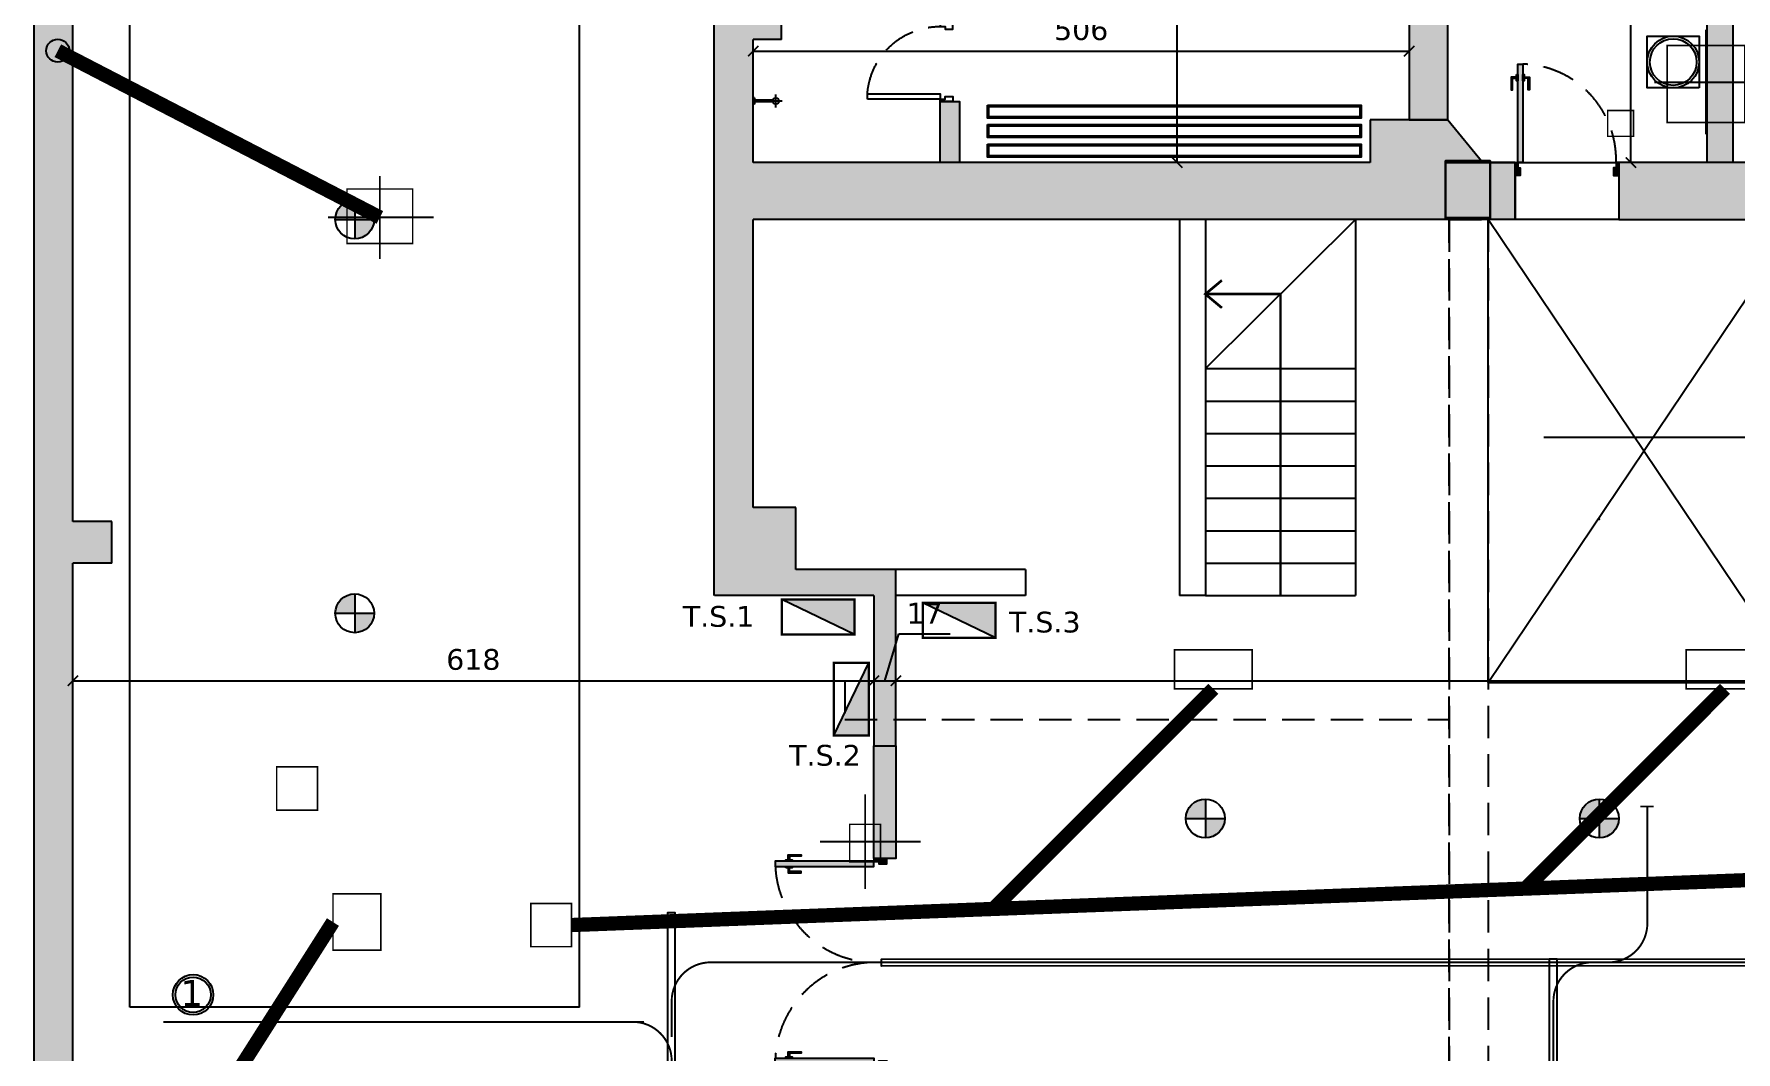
# Model space of a CAD drawing. Header units: millimetres. Extents: x 58411 to 366943, y -302717 to -95300.
# Drawn here: x 294567 to 307702, y -218972 to -211119 of the extents above; entities that cross this region are included whole.
import ezdxf

# ---------------------------------------------------------------- set-up
doc = ezdxf.new("R2010")
doc.units = ezdxf.units.MM
doc.header["$LTSCALE"] = 1000
for name, pattern in [('DASHDOT', [1, 0.5, -0.25, 0, -0.25]), ('DASHED2', [0.375, 0.25, -0.125]), ('HIDDEN', [0.375, 0.25, -0.125])]:
    doc.linetypes.add(name, pattern=pattern)
for name, color, linetype in [('A-ABER', 7, 'Continuous'), ('a-Columnas', 12, 'Continuous'), ('A-Cotas 100', 191, 'Continuous'), ('A-Des-CAMARAS Existentes', 7, 'Continuous'), ('A-Des-Rejillas Existentes', 6, 'Continuous'), ('A-electric. circ.1', 214, 'Continuous'), ('A-Entramado', 24, 'Continuous'), ('A-EQ', 200, 'Continuous'), ('A-Mur-Nuevo', 5, 'Continuous'), ('A-Murex', 52, 'Continuous'), ('A-Muros', 3, 'Continuous'), ('A-Murvis', 1, 'Continuous'), ('A-PLAN', 4, 'DASHDOT'), ('A-Vigas Proy', 201, 'HIDDEN'), ('H-Hach mur exis', 24, 'Continuous'), ('H-Mur new', 204, 'Continuous'), ('I-Electricidad', 2, 'Continuous'), ('I-Electricidad Nave', 2, 'Continuous'), ('TXT-LOC 100', 191, 'Continuous')]:
    doc.layers.add(name, color=color, linetype=linetype)
doc.layers.add('A-Demolido', color=24, linetype='Continuous', plot=False)
doc.styles.add('A-Verdana', font='verdana.ttf')
doc.linetypes.add('FENCELINE1', pattern='A,6.35,-2.54,[133,ltypeshp.shx,S=2.54,R=0,X=-2.54,Y=0],-2.54,25.4', length=36.83)
doc.dimstyles.new('A-V-100', dxfattribs={"dimtxt": 160, "dimasz": 80, "dimexe": 0, "dimexo": 0, "dimgap": 80, "dimtad": 1, "dimdec": 0, "dimlfac": 0.1, "dimzin": 1, "dimtxsty": 'A-Verdana', "dimblk": 'ARCHTICK', "dimcen": 0, "dimclrd": 256, "dimclre": 24, "dimadec": 0, "dimazin": 0, "dimtfac": 1, "dimtdec": 0, "dimtmove": 0, "dimatfit": 3, "dimldrblk": 'DOTSMALL', "dimfxl": 1.25, "dimarcsym": 0})

# ---------------------------------------------------------------- blocks, each defined once
blk = doc.blocks.new('Cesto')
at = {"color": 24}
blk.add_lwpolyline([(0, 0), (-400, 0), (-400, 400), (0, 400)], close=True, dxfattribs=at)
at = {"color": 7}
blk.add_circle((-200, 200), 200, dxfattribs=at)
at = {"color": 200}
blk.add_circle((-200, 200), 180, dxfattribs=at)
blk = doc.blocks.new('puerta5')
at = {"layer": 'A-ABER'}
for points in [[(60, 760), (20, 760), (20, 0), (60, 0)], [(40, -40), (20, -40), (20, 0), (0, 0), (0, -100), (40, -100)], [(800, 0), (780, 0), (780, -40), (760, -40), (760, -100), (800, -100)]]:
    blk.add_hatch(color=53, dxfattribs=at).paths.add_polyline_path(points)
at = {"layer": 'A-ABER', "color": 24}
for points in [[(10, 660), (-30, 660), (-30, 560), (-20, 560), (-20, 650), (10, 650)], [(70, 660), (110, 660), (110, 560), (100, 560), (100, 650), (70, 650)]]:
    blk.add_lwpolyline(points, dxfattribs=at)
for points in [[(10, 680), (20, 680), (20, 630), (10, 630)], [(60, 680), (70, 680), (70, 630), (60, 630)]]:
    blk.add_lwpolyline(points, close=True, dxfattribs=at)
at = {"layer": 'A-ABER', "color": 1}
for points in [[(20, 0), (20, 760), (60, 760), (60, 0), (20, 0)], [(0, 0), (20, 0), (20, -40), (40, -40), (40, -100), (0, -100)], [(800, 0), (780, 0), (780, -40), (760, -40), (760, -100), (800, -100)]]:
    blk.add_lwpolyline(points, dxfattribs=at)
at = {"layer": 'A-ABER', "color": 24, "linetype": 'HIDDEN'}
blk.add_arc((40, 20), 740, 358.4518, 88.4518, dxfattribs=at)
blk = doc.blocks.new('puerta1')
at = {"layer": 'A-ABER'}
h = blk.add_hatch(color=53, dxfattribs=at)
h.paths.add_polyline_path([(60, 760), (20, 760), (20, 0), (60, 0)])
h.paths.add_polyline_path([(40, -40), (20, -40), (20, 0), (0, 0), (0, -100), (40, -100)])
for points in [[(1580, 0), (1580, 760), (1540, 760), (1540, 0)], [(1600, 0), (1580, 0), (1580, -40), (1560, -40), (1560, -100), (1600, -100)]]:
    blk.add_hatch(color=53, dxfattribs=at).paths.add_polyline_path(points)
at = {"layer": 'A-ABER', "color": 24}
for points in [[(10, 660), (-30, 660), (-30, 560), (-20, 560), (-20, 650), (10, 650)], [(70, 660), (110, 660), (110, 560), (100, 560), (100, 650), (70, 650)], [(1530, 660), (1490, 660), (1490, 560), (1500, 560), (1500, 650), (1530, 650)], [(1590, 660), (1630, 660), (1630, 560), (1620, 560), (1620, 650), (1590, 650)]]:
    blk.add_lwpolyline(points, dxfattribs=at)
for points in [[(10, 680), (20, 680), (20, 630), (10, 630)], [(60, 680), (70, 680), (70, 630), (60, 630)], [(1530, 680), (1540, 680), (1540, 630), (1530, 630)], [(1580, 680), (1590, 680), (1590, 630), (1580, 630)]]:
    blk.add_lwpolyline(points, close=True, dxfattribs=at)
at = {"layer": 'A-ABER', "color": 1}
for points in [[(20, 0), (20, 760), (60, 760), (60, 0), (20, 0)], [(1580, 0), (1580, 760), (1540, 760), (1540, 0), (1580, 0)], [(0, 0), (20, 0), (20, -40), (40, -40), (40, -100), (0, -100)], [(1600, 0), (1580, 0), (1580, -40), (1560, -40), (1560, -100), (1600, -100)]]:
    blk.add_lwpolyline(points, dxfattribs=at)
at = {"layer": 'A-ABER', "color": 24, "linetype": 'HIDDEN'}
for centre, start, end in [((24, -15), 1.1007, 87.3715), ((1576, -15), 92.6285, 178.8993)]:
    blk.add_arc(centre, 776, start, end, dxfattribs=at)
blk = doc.blocks.new('_ArchTick')
at = {"color": 0, "linetype": 'ByBlock', "const_width": 0.15}
blk.add_lwpolyline([(-0.5, -0.5), (0.5, 0.5)], dxfattribs=at)
blk = doc.blocks.new('*D224')
at = {"layer": 'A-Cotas 100', "color": 24, "lineweight": -2, "ltscale": 500, "transparency": 16777216}
blk.add_line((294867, -216150), (294867, -216108), dxfattribs=at)
at = {"layer": 'A-Cotas 100', "lineweight": -2, "ltscale": 500, "transparency": 16777216}
blk.add_line((294867, -216108), (301048, -216108), dxfattribs=at)
at = {"layer": 'DEFPOINTS', "color": 0, "ltscale": 500, "transparency": 16777216}
for p in [(294867, -216150), (301048, -216108), (301048, -216108)]:
    blk.add_point(p, dxfattribs=at)
at = {"layer": 'A-Cotas 100', "lineweight": -2, "ltscale": 500, "transparency": 16777216, "xscale": 80, "yscale": 80, "zscale": 80, "rotation": 180}
blk.add_blockref('_ArchTick', (294867, -216108), dxfattribs=at)
at = {"layer": 'A-Cotas 100', "lineweight": -2, "ltscale": 500, "transparency": 16777216, "xscale": 80, "yscale": 80, "zscale": 80}
blk.add_blockref('_ArchTick', (301048, -216108), dxfattribs=at)
at = {"layer": 'A-Cotas 100', "color": 0, "ltscale": 500, "transparency": 16777216, "insert": (297957, -215945), "char_height": 160, "attachment_point": 5, "style": 'A-Verdana'}
blk.add_mtext('618', dxfattribs=at)
blk = doc.blocks.new('_DotSmall')
at = {"color": 0, "linetype": 'ByBlock', "const_width": 0.5}
blk.add_lwpolyline([(-0.0625, 0, 1), (0.0625, 0, 1)], format="xyb", close=True, dxfattribs=at)
blk = doc.blocks.new('*D225')
at = {"layer": 'A-Cotas 100', "lineweight": -2, "ltscale": 500, "transparency": 16777216}
for p, q in [((301133, -216108), (301241, -215747)), ((301241, -215747), (301637, -215747)), ((301048, -216108), (301218, -216108))]:
    blk.add_line(p, q, dxfattribs=at)
at = {"layer": 'DEFPOINTS', "color": 0, "ltscale": 500, "transparency": 16777216}
for p in [(301048, -216108), (301218, -216108), (301218, -216108)]:
    blk.add_point(p, dxfattribs=at)
at = {"layer": 'A-Cotas 100', "lineweight": -2, "ltscale": 500, "transparency": 16777216, "xscale": 80, "yscale": 80, "zscale": 80, "rotation": 180}
blk.add_blockref('_ArchTick', (301048, -216108), dxfattribs=at)
at = {"layer": 'A-Cotas 100', "lineweight": -2, "ltscale": 500, "transparency": 16777216, "xscale": 80, "yscale": 80, "zscale": 80}
blk.add_blockref('_ArchTick', (301218, -216108), dxfattribs=at)
at = {"layer": 'A-Cotas 100', "color": 0, "ltscale": 500, "transparency": 16777216, "insert": (301439, -215587), "char_height": 160, "attachment_point": 5, "style": 'A-Verdana'}
blk.add_mtext('17', dxfattribs=at)
blk = doc.blocks.new('*D226')
at = {"layer": 'A-Cotas 100', "lineweight": -2, "ltscale": 500, "transparency": 16777216}
blk.add_line((301218, -216108), (318808, -216108), dxfattribs=at)
at = {"layer": 'DEFPOINTS', "color": 0, "ltscale": 500, "transparency": 16777216}
for p in [(301218, -216108), (318808, -216108), (318808, -216108)]:
    blk.add_point(p, dxfattribs=at)
at = {"layer": 'A-Cotas 100', "lineweight": -2, "ltscale": 500, "transparency": 16777216, "xscale": 80, "yscale": 80, "zscale": 80, "rotation": 180}
blk.add_blockref('_ArchTick', (301218, -216108), dxfattribs=at)
at = {"layer": 'A-Cotas 100', "lineweight": -2, "ltscale": 500, "transparency": 16777216, "xscale": 80, "yscale": 80, "zscale": 80}
blk.add_blockref('_ArchTick', (318808, -216108), dxfattribs=at)
at = {"layer": 'A-Cotas 100', "color": 0, "ltscale": 500, "transparency": 16777216, "insert": (310013, -215945), "char_height": 160, "attachment_point": 5, "style": 'A-Verdana'}
blk.add_mtext('1759', dxfattribs=at)
blk = doc.blocks.new('*D246')
at = {"layer": 'A-Cotas 100', "lineweight": -2, "ltscale": 500, "transparency": 16777216}
blk.add_line((306891, -212111), (306891, -209251), dxfattribs=at)
at = {"layer": 'DEFPOINTS', "color": 0, "ltscale": 500, "transparency": 16777216}
for p in [(306891, -209251), (306891, -209251), (306891, -212111)]:
    blk.add_point(p, dxfattribs=at)
at = {"layer": 'A-Cotas 100', "lineweight": -2, "ltscale": 500, "transparency": 16777216, "xscale": 80, "yscale": 80, "zscale": 80}
for p, rotation in [((306891, -209251), 90), ((306891, -212111), 270)]:
    blk.add_blockref('_ArchTick', p, dxfattribs=dict(at, rotation=rotation))
at = {"layer": 'A-Cotas 100', "color": 0, "ltscale": 500, "transparency": 16777216, "insert": (306728, -210681), "char_height": 160, "attachment_point": 5, "rotation": 90, "style": 'A-Verdana'}
blk.add_mtext('286', dxfattribs=at)
blk = doc.blocks.new('*D252')
at = {"layer": 'A-Cotas 100', "lineweight": -2, "ltscale": 500, "transparency": 16777216}
blk.add_line((303390, -212111), (303390, -208861), dxfattribs=at)
at = {"layer": 'DEFPOINTS', "color": 0, "ltscale": 500, "transparency": 16777216}
for p in [(303390, -208861), (303390, -208861), (303390, -212111)]:
    blk.add_point(p, dxfattribs=at)
at = {"layer": 'A-Cotas 100', "lineweight": -2, "ltscale": 500, "transparency": 16777216, "xscale": 80, "yscale": 80, "zscale": 80}
for p, rotation in [((303390, -208861), 90), ((303390, -212111), 270)]:
    blk.add_blockref('_ArchTick', p, dxfattribs=dict(at, rotation=rotation))
at = {"layer": 'A-Cotas 100', "color": 0, "ltscale": 500, "transparency": 16777216, "insert": (303227, -210486), "char_height": 160, "attachment_point": 5, "rotation": 90, "style": 'A-Verdana'}
blk.add_mtext('325', dxfattribs=at)
blk = doc.blocks.new('*D258')
at = {"layer": 'A-Cotas 100', "color": 24, "lineweight": -2, "ltscale": 500, "transparency": 16777216}
blk.add_line((300117, -211636), (300117, -211251), dxfattribs=at)
at = {"layer": 'A-Cotas 100', "lineweight": -2, "ltscale": 500, "transparency": 16777216}
blk.add_line((300117, -211251), (305179, -211251), dxfattribs=at)
at = {"layer": 'DEFPOINTS', "color": 0, "ltscale": 500, "transparency": 16777216}
for p in [(305179, -211251), (305179, -211251), (300117, -211636)]:
    blk.add_point(p, dxfattribs=at)
at = {"layer": 'A-Cotas 100', "lineweight": -2, "ltscale": 500, "transparency": 16777216, "xscale": 80, "yscale": 80, "zscale": 80, "rotation": 180}
blk.add_blockref('_ArchTick', (300117, -211251), dxfattribs=at)
at = {"layer": 'A-Cotas 100', "lineweight": -2, "ltscale": 500, "transparency": 16777216, "xscale": 80, "yscale": 80, "zscale": 80}
blk.add_blockref('_ArchTick', (305179, -211251), dxfattribs=at)
at = {"layer": 'A-Cotas 100', "color": 0, "ltscale": 500, "transparency": 16777216, "insert": (302648, -211087), "char_height": 160, "attachment_point": 5, "style": 'A-Verdana'}
blk.add_mtext('506', dxfattribs=at)
blk = doc.blocks.new('equipo 400')
at = {"linetype": 'ByBlock'}
h = blk.add_hatch(color=200, dxfattribs=at)
h.paths.add_polyline_path([(592713, 500137), (593213, 500137), (593213, 500637, 0.414214)])
h.paths.add_polyline_path([(593213, 500137), (593213, 499637, 0.414214), (593713, 500137)])
for points in [[(593213, 500637), (593213, 499637)], [(592713, 500137), (593713, 500137)]]:
    blk.add_lwpolyline(points, dxfattribs=at)
blk.add_circle((593213, 500137), 500, dxfattribs=at)
blk = doc.blocks.new('P60-10')
at = {"color": 1}
for points in [[(0, -100), (20, -100), (20, -60), (40, -60), (40, 0), (0, 0), (0, -100)], [(600, -100), (580, -100), (580, -60), (560, -60), (560, 0), (600, 0), (600, -100)]]:
    blk.add_lwpolyline(points, dxfattribs=at)
blk.add_lwpolyline([(20, -660), (60, -660), (60, -100), (20, -100)], close=True, dxfattribs=at)
at = {"color": 24, "linetype": 'HIDDEN'}
blk.add_arc((17, -99), 563, 274.3491, 359.8931, dxfattribs=at)
blk = doc.blocks.new('DUCHA')
at = {"color": 7, "linetype": 'ByBlock'}
for p, q in [((0, -25), (0, 25)), ((10, 25), (0, 25)), ((10, 25), (10, -25)), ((151, 6), (10, 6)), ((10, -25), (0, -25)), ((151, -6), (10, -6))]:
    blk.add_line(p, q, dxfattribs=at)
at = {"color": 28, "linetype": 'ByBlock'}
for p, q in [((225, 0), (0, 0)), ((175, -50), (175, 50))]:
    blk.add_line(p, q, dxfattribs=at)
at = {"color": 7, "linetype": 'ByBlock'}
blk.add_circle((175, 0), 25, dxfattribs=at)

msp = doc.modelspace()

# ---------------------------------------------------------------- hatches: boundary and pattern name
msp.add_hatch(color=140).paths.add_polyline_path([(305805.742, -212097.753), (305460.714, -212097.753), (305460.714, -212537.444), (305805.742, -212537.444)])
at = {"layer": 'a-Columnas'}
h = msp.add_hatch(color=12, dxfattribs=at)
h.dxf.hatch_style = 1
h.paths.add_polyline_path([(305654.803, -212110.675), (305460.652, -212110.675), (305460.652, -212350.675), (305654.803, -212350.675)], flags=17)
h.paths.add_polyline_path([(305805.68, -212110.675), (305654.803, -212110.675), (305654.803, -212350.675), (305460.652, -212350.675), (305460.652, -212550.366), (305805.68, -212550.366)])
at = {"layer": 'A-Des-Rejillas Existentes', "ltscale": 500}
h = msp.add_hatch(color=256, dxfattribs=at)
edge = h.paths.add_edge_path()
edge.add_arc((294749.917, -211247.78), 88.685, 0, 360)
at = {"layer": 'H-Hach mur exis', "ltscale": 500}
for points in [[(295306.531, -206200.675), (294566.531, -206200.675), (294566.531, -219939.712), (294866.531, -219939.712), (298746.531, -219939.712), (298746.531, -219739.712), (298207.663, -219739.712), (298207.663, -219639.712), (296953.634, -219639.712), (295186.531, -219639.712), (295186.531, -219439.712), (294866.531, -219439.712), (294866.531, -215199.712), (295166.531, -215199.712), (295166.531, -214879.712), (294866.531, -214879.712), (294866.531, -210859.712), (295166.531, -210859.712), (295166.531, -210519.712), (294866.531, -210519.712), (294866.531, -206650.675), (295306.531, -206650.675)], [(305460.714, -212110.675), (305460.714, -212097.753), (305738.054, -212097.753), (305478.626, -211780.675), (305178.626, -211780.675), (304878.626, -211780.675), (304878.626, -212110.675), (300116.531, -212110.675), (300116.531, -211160.675), (300336.531, -211160.675), (300336.531, -210790.675), (300116.531, -210790.675), (300116.531, -209820.675), (299816.531, -209820.675), (299816.531, -215450.366), (301047.663, -215450.366), (301047.663, -216108.176), (301217.663, -216108.176), (301217.663, -215250.366), (300446.531, -215250.366), (300446.531, -214770.366), (300116.531, -214770.366), (300116.531, -212550.366), (305460.652, -212550.366), (305460.652, -212110.675)], [(305996.951, -212110.675), (305805.742, -212110.675), (305805.742, -212537.444), (305805.68, -212537.444), (305805.68, -212550.366), (305996.951, -212550.366)], [(308166.161, -212110.675), (306796.951, -212110.675), (306796.951, -212550.366), (308166.161, -212550.366)], [(301217.663, -216108.176), (301047.663, -216108.176), (301047.663, -216408.176), (301217.663, -216408.176)], [(301217.663, -216408.176), (301047.663, -216408.176), (301047.663, -216610.675), (301217.663, -216610.675)]]:
    msp.add_hatch(color=256, dxfattribs=at).paths.add_polyline_path(points)
at = {"layer": 'H-Mur new'}
for points in [[(307478.626, -212110.675), (307478.626, -209250.675), (305478.626, -209250.675), (305478.626, -209100.675), (307478.626, -209100.675), (307478.626, -208950.675), (307678.626, -208950.675), (307678.626, -212110.675)], [(305178.626, -210720.675), (305178.626, -211780.675), (305478.626, -211780.675), (305478.626, -210720.675)], [(301708.626, -211640.675), (301558.626, -211640.675), (301558.626, -212110.675), (301708.626, -212110.675)], [(301047.663, -217480.366), (301047.663, -216610.675), (301217.663, -216610.675), (301217.663, -217480.366)]]:
    msp.add_hatch(color=256, dxfattribs=at).paths.add_polyline_path(points)
at = {"layer": 'I-Electricidad'}
for points in [[(300899.847, -215482.082), (300337.347, -215482.082), (300899.847, -215752.082)], [(301987.854, -215506.816), (301425.354, -215506.816), (301987.854, -215776.816)], [(301008.957, -216531.16), (301008.957, -215968.66), (300738.957, -216531.16)]]:
    msp.add_hatch(color=256, dxfattribs=at).paths.add_polyline_path(points)

# ---------------------------------------------------------------- linework, layer by layer
at = {"color": 5}
msp.add_lwpolyline([(305805.742, -212097.753), (305460.714, -212097.753), (305460.714, -212537.444), (305805.742, -212537.444)], close=True, dxfattribs=at)
at = {"layer": 'a-Columnas', "color": 3}
for points in [[(305805.68, -212550.366), (305460.652, -212550.366), (305460.652, -212110.675), (305805.68, -212110.675)], [(305805.742, -212537.444), (305460.714, -212537.444), (305460.714, -212097.753), (305805.742, -212097.753)]]:
    msp.add_lwpolyline(points, close=True, dxfattribs=at)
at = {"layer": 'A-Demolido', "color": 24, "linetype": 'HIDDEN', "ltscale": 250}
for points in [[(305788.626, -216120.833), (308190.281, -212550.366)], [(308190.281, -216120.833), (305788.626, -212550.366)], [(305788.626, -216120.833), (305788.626, -212550.366)], [(305788.626, -216120.833), (308190.281, -216120.833)]]:
    msp.add_lwpolyline(points, dxfattribs=at)
at = {"layer": 'A-Des-CAMARAS Existentes', "linetype": 'DASHED2', "ltscale": 0.6, "const_width": 15}
for points in [[(307470.578, -211893.715), (307470.578, -211085.155)], [(307886.709, -211490.675), (307070.544, -211490.675)], [(297235.307, -212853.315), (297235.307, -212214.775)], [(297651.438, -212534.045), (296835.273, -212534.045)], [(300980.778, -217714.799), (300980.778, -216985.292)], [(301408.503, -217350.046), (300631.193, -217350.046)]]:
    msp.add_lwpolyline(points, dxfattribs=at)
at = {"layer": 'A-Des-CAMARAS Existentes', "ltscale": 500, "const_width": 12}
for points in [[(307170.578, -211208.259), (307770.578, -211208.259), (307770.578, -211801.097), (307170.578, -211801.097)], [(296981.871, -212314.453), (297488.743, -212314.453), (297488.743, -212734.249), (296981.871, -212734.249)], [(303367.663, -215870.366), (303967.663, -215870.366), (303967.663, -216170.366), (303367.663, -216170.366)], [(307317.663, -215870.366), (307917.663, -215870.366), (307917.663, -216170.366), (307317.663, -216170.366)], [(296439.11, -216773.023), (296753.412, -216773.023), (296753.412, -217105.668), (296439.11, -217105.668)], [(300861.378, -217215.381), (301100.179, -217215.381), (301100.179, -217505.969), (300861.378, -217505.969)], [(296873.588, -217752.479), (297243.355, -217752.479), (297243.355, -218186.764), (296873.588, -218186.764)], [(298400.367, -217826.431), (298714.669, -217826.431), (298714.669, -218159.076), (298400.367, -218159.076)]]:
    msp.add_lwpolyline(points, close=True, dxfattribs=at)
msp.add_lwpolyline([(306711.562, -211708.55), (306711.562, -211708.55), (306711.562, -211908.55), (306911.562, -211908.55), (306911.562, -211708.55), (306711.562, -211708.55)], dxfattribs=at)
at = {"layer": 'A-Des-Rejillas Existentes', "ltscale": 500, "const_width": 110}
for points in [[(294749.917, -211247.78), (297235.307, -212534.045)], [(303667.663, -216170.366), (301969.591, -217868.438)], [(307617.663, -216170.366), (306076.444, -217711.584)], [(319199.715, -217210.366), (298714.669, -217992.754)], [(296016.531, -219316.845), (296873.588, -217969.621)]]:
    msp.add_lwpolyline(points, dxfattribs=at)
at = {"layer": 'A-Des-Rejillas Existentes', "ltscale": 500}
msp.add_circle((294749.917, -211247.78), 88.685, dxfattribs=at)
msp.add_circle((294749.917, -211247.78), 88.685, dxfattribs=at)
at = {"layer": 'A-electric. circ.1'}
for p in [(297041.531, -212549.325), (306646.758, -214860.366), (297041.531, -215587.5), (303606.531, -217170.366), (306646.758, -217170.366)]:
    msp.add_point(p, dxfattribs=at)
at = {"layer": 'A-Entramado', "color": 24, "ltscale": 0.7}
for points in [[(299459.785, -223703.791), (299458.128, -217895.007), (299512.794, -217895.007), (299514.452, -223703.791)], [(313069.503, -218307.699), (301106.746, -218309.516), (301106.746, -218254.85), (313069.503, -218253.033)], [(306264.785, -223703.791), (306263.182, -218254.058), (306317.849, -218254.058), (306319.452, -223703.791)]]:
    msp.add_lwpolyline(points, close=True, dxfattribs=at)
at = {"layer": 'A-EQ', "color": 7}
for points in [[(301924.188, -211667.876), (304808.84, -211667.876), (304808.84, -211767.876), (301924.188, -211767.876)], [(301924.188, -211817.876), (304808.84, -211817.876), (304808.84, -211917.876), (301924.188, -211917.876)], [(301924.188, -211967.876), (304808.84, -211967.876), (304808.84, -212067.876), (301924.188, -212067.876)]]:
    msp.add_lwpolyline(points, close=True, dxfattribs=at)
at = {"layer": 'A-EQ', "color": 24}
for points in [[(301934.188, -211677.876), (304798.84, -211677.876), (304798.84, -211757.876), (301934.188, -211757.876)], [(301934.188, -211827.876), (304798.84, -211827.876), (304798.84, -211907.876), (301934.188, -211907.876)], [(301934.188, -211977.876), (304798.84, -211977.876), (304798.84, -212057.876), (301934.188, -212057.876)]]:
    msp.add_lwpolyline(points, close=True, dxfattribs=at)
at = {"layer": 'A-Mur-Nuevo', "ltscale": 500}
for points in [[(307478.626, -212110.675), (307478.626, -209250.675), (305478.626, -209250.675), (305478.626, -209100.675), (307478.626, -209100.675), (307478.626, -208950.675), (307678.626, -208950.675), (307678.626, -212110.675), (307478.626, -212110.675)], [(305178.626, -210720.675), (305178.626, -211780.675), (305478.626, -211780.675), (305478.626, -210720.675), (305178.626, -210720.675)], [(301558.626, -212110.675), (301558.626, -211640.675), (301708.626, -211640.675), (301708.626, -212110.675), (301558.626, -212110.675)], [(301047.663, -217480.366), (301047.663, -216610.675), (301217.663, -216610.675), (301217.663, -217480.366), (301047.663, -217480.366)]]:
    msp.add_lwpolyline(points, dxfattribs=at)
at = {"layer": 'A-Murex', "ltscale": 500}
msp.add_lwpolyline([(305996.951, -212110.675), (306796.951, -212110.675), (306796.951, -212550.366), (305996.951, -212550.366)], close=True, dxfattribs=at)
at = {"layer": 'A-Muros'}
for p, q in [((294566.531, -236320.675), (294566.531, -206200.675)), ((300336.531, -211160.675), (300116.531, -211160.675)), ((305478.626, -211780.675), (304878.626, -211780.675)), ((304878.626, -211780.675), (304878.626, -212110.675)), ((305478.626, -211780.675), (304878.626, -211780.675)), ((304878.626, -211780.675), (304878.626, -212110.675)), ((305478.626, -211780.675), (305748.626, -212110.675)), ((305478.626, -211780.675), (305748.626, -212110.675)), ((304878.626, -212110.675), (300116.531, -212110.675)), ((305996.951, -212110.675), (305748.626, -212110.675)), ((310138.626, -212110.675), (306796.951, -212110.675)), ((295166.531, -214879.712), (294866.531, -214879.712)), ((295166.531, -215199.712), (295166.531, -214879.712)), ((295166.531, -215199.712), (294866.531, -215199.712))]:
    msp.add_line(p, q, dxfattribs=at)
for points in [[(299816.531, -215450.366), (299816.531, -209820.675)], [(300336.531, -211160.675), (300336.531, -210790.675)], [(294866.531, -214879.712), (294866.531, -210859.712)], [(300116.531, -212110.675), (300116.531, -211160.675)], [(300116.531, -212110.675), (300116.531, -212040.675)], [(305748.626, -212110.675), (305996.951, -212110.675), (305996.951, -212550.366), (300116.531, -212550.366)], [(312724.475, -212350.675), (310138.626, -212350.675), (310138.626, -212110.675), (306796.951, -212110.675), (306796.951, -212550.366), (318697.663, -212550.366)], [(300116.531, -214770.366), (300116.531, -212550.366)], [(300446.531, -214770.366), (300116.531, -214770.366)], [(300446.531, -215250.366), (300446.531, -214770.366)], [(294866.531, -235870.675), (294866.531, -223939.712), (295196.531, -223939.712), (295196.531, -223609.712), (294866.531, -223609.712), (294866.531, -219939.712), (298746.531, -219939.712), (298746.531, -219639.712), (295186.531, -219639.712), (295186.531, -219439.712), (294866.531, -219439.712), (294866.531, -215199.712)], [(301217.663, -215250.366), (300446.531, -215250.366)], [(301047.663, -215450.366), (301047.663, -216610.675), (301217.663, -216610.675), (301217.663, -215250.366)], [(301047.663, -215450.366), (299817.663, -215450.366)]]:
    msp.add_lwpolyline(points, dxfattribs=at)
at = {"layer": 'A-Murvis'}
msp.add_line((298776.531, -218625.675), (295306.531, -218625.675), dxfattribs=at)
for points in [[(295306.531, -218625.675), (295306.531, -206650.675)], [(298776.531, -218625.675), (298776.531, -208010.675)], [(303606.531, -213700.366), (304766.531, -212550.366)], [(304766.531, -212550.366), (304766.531, -215450.366)], [(303606.531, -213700.366), (304766.531, -213700.366)], [(303606.531, -213950.366), (304766.531, -213950.366)], [(303606.531, -214200.366), (304766.531, -214200.366)], [(303606.531, -214450.366), (304766.531, -214450.366)], [(303606.531, -214700.366), (304766.531, -214700.366)], [(303606.531, -214950.366), (304766.531, -214950.366)], [(303606.531, -215200.366), (304766.531, -215200.366)], [(303606.531, -215450.366), (304766.531, -215450.366)]]:
    msp.add_lwpolyline(points, dxfattribs=at)
at = {"layer": 'A-Murvis', "color": 2}
for points in [[(303406.531, -212550.366), (303406.531, -215450.366)], [(303606.531, -212550.366), (303606.531, -215450.366)], [(302217.663, -215250.366), (301217.663, -215250.366)], [(302217.663, -215250.366), (302217.663, -215450.366)], [(302217.663, -215450.366), (301217.663, -215450.366)], [(303606.531, -215450.366), (303406.531, -215450.366)]]:
    msp.add_lwpolyline(points, dxfattribs=at)
at = {"layer": 'A-Murvis', "color": 2, "const_width": 20}
for points in [[(303734.167, -213018.918), (303606.531, -213125.366), (303734.167, -213231.814)], [(304186.531, -215450.366), (304186.531, -213125.366), (303606.531, -213125.366)]]:
    msp.add_lwpolyline(points, dxfattribs=at)
at = {"layer": 'A-PLAN', "color": 92, "true_color": 0x0ec10b, "const_width": 15}
msp.add_lwpolyline([(311594.365, -214229.387), (306217.717, -214229.387)], dxfattribs=at)
at = {"layer": 'A-PLAN', "color": 162, "true_color": 0x0a1dc7, "const_width": 15}
for points in [[(306964.605, -217078.303), (307065.456, -217078.303)], [(307017.663, -217876.97), (307017.663, -217078.775)], [(306717.663, -218280.366), (306598.795, -218280.366)], [(295564.101, -218739.712), (299273.567, -218739.712), (299273.567, -218739.712)]]:
    msp.add_lwpolyline(points, dxfattribs=at)
for points in [[(306725.156, -218280.366), (306717.663, -218280.366, 0.414213562), (307017.663, -217980.366), (307017.663, -217773.575)], [(299487.663, -218855.451), (299487.663, -218580.366, -0.414213562), (299787.663, -218280.366), (310865.752, -218280.366)]]:
    msp.add_lwpolyline(points, format="xyb", dxfattribs=at)
at = {"layer": 'A-PLAN', "color": 13, "true_color": 0xc83767, "const_width": 15}
for points in [[(306292.663, -218637.919), (306292.663, -218580.366, -0.414213562), (306592.663, -218280.366), (306598.795, -218280.366)], [(299043.567, -218739.712), (299187.663, -218739.712, -0.414213562), (299487.663, -219039.712), (299487.663, -219335.904)]]:
    msp.add_lwpolyline(points, format="xyb", dxfattribs=at)
msp.add_lwpolyline([(306292.663, -218637.919), (306292.663, -221054.712)], dxfattribs=at)
at = {"layer": 'A-Vigas Proy'}
for points in [[(305488.626, -212550.366), (305488.626, -219480.366)], [(305788.626, -212550.366), (305788.626, -219480.366)], [(300823.916, -216108.176), (305488.626, -216108.176)], [(300823.916, -216108.176), (300823.916, -216408.176)], [(300823.916, -216408.176), (300823.916, -216408.176), (305488.626, -216408.176)]]:
    msp.add_lwpolyline(points, dxfattribs=at)
msp.add_lwpolyline([(305488.626, -212550.366), (305788.626, -212550.366), (305788.626, -219480.366), (305488.626, -219480.366)], close=True, dxfattribs=at)
at = {"layer": 'I-Electricidad', "const_width": 18}
for points in [[(300899.847, -215482.082), (300337.347, -215482.082), (300337.347, -215752.082), (300899.847, -215752.082)], [(301987.854, -215506.816), (301425.354, -215506.816), (301425.354, -215776.816), (301987.854, -215776.816)], [(301008.957, -216531.16), (301008.957, -215968.66), (300738.957, -215968.66), (300738.957, -216531.16)]]:
    msp.add_lwpolyline(points, close=True, dxfattribs=at)
at = {"layer": 'I-Electricidad'}
for points in [[(300899.847, -215752.082), (300337.347, -215482.082)], [(301987.854, -215776.816), (301425.354, -215506.816)], [(300738.957, -216531.16), (301008.957, -215968.66)]]:
    msp.add_lwpolyline(points, dxfattribs=at)
at = {"layer": 'TXT-LOC 100'}
for radius in [155.939, 136.341]:
    msp.add_circle((295794.13, -218530.668), radius, dxfattribs=at)

# ---------------------------------------------------------------- block references
at = {"layer": 'A-ABER', "xscale": -1, "rotation": 270}
msp.add_blockref('P60-10', (301658.626, -211640.675), dxfattribs=at)
at = {"layer": 'A-ABER'}
msp.add_blockref('puerta5', (305996.951, -212110.675), dxfattribs=at)
at = {"layer": 'A-ABER', "rotation": 90}
msp.add_blockref('puerta1', (301047.663, -219080.366), dxfattribs=at)
at = {"layer": 'A-EQ', "linetype": 'ByBlock'}
msp.add_blockref('Cesto', (307417.167, -211535.061), dxfattribs=at)
at = {"layer": 'A-EQ'}
msp.add_blockref('DUCHA', (300116.531, -211635.675), dxfattribs=at)
at = {"layer": 'I-Electricidad Nave', "linetype": 'FENCELINE1', "xscale": 0.3000000000029104, "yscale": 0.3000000000029104, "zscale": 0.3}
for p in [(119077.694, -362590.467), (119077.694, -365628.642), (125642.694, -367211.508), (128682.92, -367211.508)]:
    msp.add_blockref('equipo 400', p, dxfattribs=at)

# ---------------------------------------------------------------- texts
at = {"layer": 'I-Electricidad', "char_height": 160, "attachment_point": 1, "style": 'A-Verdana'}
for s, insert in [('T.S.1', (299573.341, -215531.615)), ('T.S.3', (302090.834, -215575.506)), ('T.S.2', (300394.3, -216602.931))]:
    msp.add_mtext(s, dxfattribs=dict(at, insert=insert))
at = {"layer": 'TXT-LOC 100', "style": 'A-Verdana'}
msp.add_text(' 1', height=200, dxfattribs=at).set_placement((295609.207, -218617.156))

# ---------------------------------------------------------------- dimensions: what is measured, and where the dimension line sits
at = {"layer": 'A-Cotas 100', "ltscale": 500}
for base, p1, p2, picture, middle in [((303390.491, -208860.675), (303390.491, -212110.675), (303390.491, -208860.675), '*D252', (303227.16, -210485.675)), ((306891.297, -209250.675), (306891.297, -212110.675), (306891.297, -209250.675), '*D246', (306727.644, -210680.675))]:
    dim = msp.add_linear_dim(base=base, p1=p1, p2=p2, angle=90, dimstyle='A-V-100', dxfattribs=at)
    dim.commit()
    dim.dimension.update_dxf_attribs({"geometry": picture, "text_midpoint": middle})
for base, p1, p2, picture, middle in [((305178.626, -211250.675), (300116.531, -211635.675), (305178.626, -211250.675), '*D258', (302647.579, -211087.398)), ((301047.663, -216108.176), (294866.531, -216149.931), (301047.663, -216108.176), '*D224', (297957.097, -215944.522))]:
    dim = msp.add_linear_dim(base=base, p1=p1, p2=p2, dimstyle='A-V-100', dxfattribs=at)
    dim.commit()
    dim.dimension.update_dxf_attribs({"geometry": picture, "text_midpoint": middle})
for base, p1, p2, picture, middle in [((301217.663, -216108.176), (301047.663, -216108.176), (301217.663, -216108.176), '*D225', (301320.905, -215587.101)), ((318807.663, -216108.176), (301217.663, -216108.176), (318807.663, -216108.176), '*D226', (310012.663, -215944.898))]:
    dim = msp.add_linear_dim(base=base, p1=p1, p2=p2, dimstyle='A-V-100', override={"dimtmove": 1}, dxfattribs=at)
    dim.commit()
    dim.dimension.update_dxf_attribs({"geometry": picture, "text_midpoint": middle})

doc.saveas('drawing.dxf')
